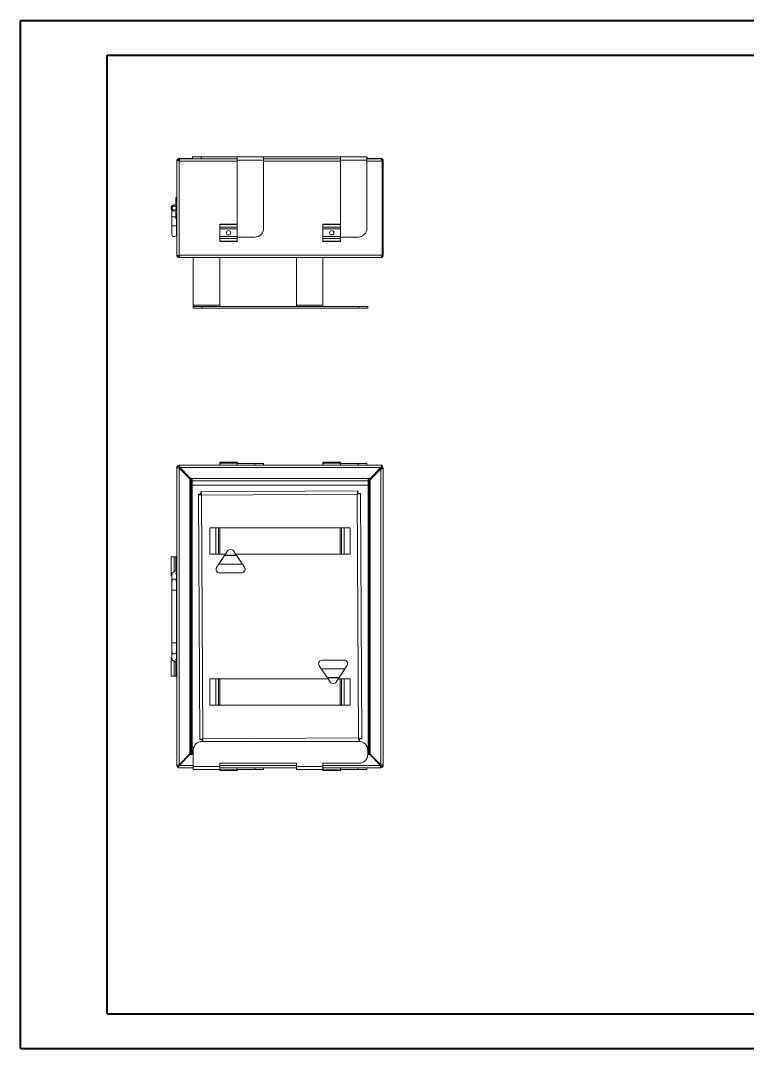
# Model space of a CAD drawing. Header units: inches. Extents: x 0 to 16.5, y 0 to 11.7.
# Drawn here: x 0 to 8.27, y 0.01 to 11.7 of the extents above; entities that cross this region are included whole.
import ezdxf

# ---------------------------------------------------------------- set-up
doc = ezdxf.new("R2010")
doc.units = ezdxf.units.IN
doc.header["$MEASUREMENT"] = 0

msp = doc.modelspace()

# ---------------------------------------------------------------- linework, layer by layer
at = {"color": 7, "linetype": 'Continuous', "lineweight": 40}
for p, q in [((0.003, 0.008), (0.003, 11.701)), ((0.003, 11.701), (16.539, 11.701)), ((0.987, 0.402), (0.987, 11.308)), ((0.987, 11.308), (16.145, 11.308)), ((0.987, 0.402), (16.145, 0.402)), ((0.003, 0.008), (16.539, 0.008))]:
    msp.add_line(p, q, dxfattribs=at)
at = {"color": 7, "linetype": 'Continuous', "lineweight": 15}
for p, q in [((1.78, 10.11), (1.78, 10.103)), ((1.807, 10.11), (1.78, 10.11)), ((1.78, 10.103), (1.78, 9.034)), ((1.807, 10.132), (1.93, 10.132)), ((1.807, 10.13), (1.807, 10.132)), ((1.807, 10.13), (1.807, 10.118)), ((1.813, 10.13), (1.807, 10.13)), ((1.807, 10.118), (1.81, 10.118)), ((1.807, 10.11), (1.807, 10.103)), ((1.807, 10.103), (1.807, 9.034)), ((2.468, 10.13), (1.813, 10.13)), ((1.93, 10.132), (1.93, 10.13)), ((1.93, 10.132), (1.949, 10.132)), ((1.949, 10.13), (1.949, 10.132)), ((1.955, 10.132), (1.949, 10.132)), ((1.955, 10.13), (1.955, 10.136)), ((1.955, 10.136), (1.958, 10.136)), ((1.958, 10.136), (1.958, 10.153)), ((1.958, 10.153), (2.058, 10.153)), ((1.958, 10.13), (1.958, 10.151)), ((1.958, 10.151), (2.058, 10.151)), ((2.058, 10.153), (3.842, 10.153)), ((2.058, 10.151), (2.058, 10.13)), ((2.468, 10.151), (2.058, 10.151)), ((2.468, 10.115), (2.468, 10.151)), ((2.468, 10.151), (2.768, 10.151)), ((2.468, 9.354), (2.468, 10.115)), ((2.768, 10.115), (2.468, 10.115)), ((2.768, 10.151), (2.768, 10.115)), ((3.642, 10.151), (2.768, 10.151)), ((3.642, 10.13), (2.768, 10.13)), ((2.768, 10.115), (2.768, 9.338)), ((3.642, 10.115), (3.642, 10.151)), ((3.642, 10.151), (3.942, 10.151)), ((3.642, 9.354), (3.642, 10.115)), ((3.942, 10.115), (3.642, 10.115)), ((3.842, 10.153), (3.942, 10.153)), ((3.942, 10.153), (3.942, 10.151)), ((3.942, 10.151), (3.942, 10.115)), ((3.942, 10.136), (3.955, 10.136)), ((4.102, 10.13), (3.942, 10.13)), ((3.942, 10.115), (3.942, 9.338)), ((3.955, 10.136), (3.955, 10.13)), ((3.961, 10.132), (3.955, 10.132)), ((3.961, 10.13), (3.961, 10.132)), ((3.961, 10.132), (3.974, 10.132)), ((3.974, 10.132), (3.974, 10.13)), ((3.984, 10.132), (3.974, 10.132)), ((3.985, 10.132), (3.984, 10.132)), ((3.985, 10.132), (4.102, 10.132)), ((3.985, 10.13), (3.985, 10.132)), ((4.102, 10.13), (4.102, 10.132)), ((4.117, 10.105), (4.125, 10.105)), ((4.117, 10.103), (4.117, 9.034)), ((4.125, 10.105), (4.129, 10.105)), ((4.129, 10.105), (4.129, 9.032)), ((1.76, 9.591), (1.75, 9.591)), ((1.78, 9.687), (1.77, 9.687)), ((1.77, 9.667), (1.77, 9.687)), ((1.77, 9.623), (1.77, 9.667)), ((1.77, 9.667), (1.78, 9.667)), ((1.725, 9.544), (1.725, 9.468)), ((1.75, 9.545), (1.76, 9.545)), ((1.77, 9.513), (1.77, 9.47)), ((1.775, 9.538), (1.775, 9.568)), ((1.725, 9.468), (1.725, 9.368)), ((1.725, 9.368), (1.725, 9.268)), ((1.77, 9.47), (1.78, 9.47)), ((1.77, 9.47), (1.77, 9.45)), ((1.77, 9.45), (1.78, 9.45)), ((1.775, 9.368), (1.775, 9.45)), ((1.775, 9.268), (1.775, 9.368)), ((2.268, 9.387), (2.268, 9.375)), ((2.468, 9.387), (2.268, 9.387)), ((2.268, 9.383), (2.468, 9.383)), ((2.268, 9.375), (2.268, 9.35)), ((2.468, 9.354), (2.468, 9.35)), ((3.442, 9.387), (3.442, 9.375)), ((3.642, 9.387), (3.442, 9.387)), ((3.442, 9.383), (3.642, 9.383)), ((3.442, 9.375), (3.442, 9.35)), ((3.642, 9.354), (3.642, 9.35)), ((2.268, 9.35), (2.268, 9.331)), ((2.268, 9.35), (2.468, 9.35)), ((2.268, 9.331), (2.268, 9.244)), ((2.268, 9.331), (2.468, 9.331)), ((2.268, 9.244), (2.268, 9.224)), ((2.268, 9.244), (2.468, 9.244)), ((2.468, 9.35), (2.468, 9.331)), ((2.468, 9.331), (2.468, 9.244)), ((2.468, 9.244), (2.468, 9.224)), ((2.668, 9.238), (2.468, 9.238)), ((3.442, 9.35), (3.642, 9.35)), ((3.442, 9.35), (3.442, 9.331)), ((3.442, 9.331), (3.642, 9.331)), ((3.442, 9.331), (3.442, 9.244)), ((3.442, 9.244), (3.642, 9.244)), ((3.442, 9.244), (3.442, 9.224)), ((3.642, 9.35), (3.642, 9.331)), ((3.642, 9.331), (3.642, 9.244)), ((3.642, 9.244), (3.642, 9.224)), ((3.842, 9.238), (3.642, 9.238)), ((2.268, 9.224), (2.468, 9.224)), ((2.268, 9.224), (2.268, 9.199)), ((2.268, 9.199), (2.268, 9.187)), ((2.268, 9.192), (2.468, 9.192)), ((2.268, 9.187), (2.468, 9.187)), ((2.468, 9.224), (2.468, 9.199)), ((2.468, 9.187), (2.468, 9.199)), ((3.442, 9.224), (3.642, 9.224)), ((3.442, 9.224), (3.442, 9.199)), ((3.442, 9.199), (3.442, 9.187)), ((3.442, 9.192), (3.642, 9.192)), ((3.442, 9.187), (3.642, 9.187)), ((3.642, 9.224), (3.642, 9.199)), ((3.642, 9.187), (3.642, 9.199)), ((1.78, 9.034), (1.78, 9.027)), ((1.78, 9.027), (1.807, 9.027)), ((1.807, 9.034), (4.117, 9.034)), ((1.807, 9.034), (1.807, 9.027)), ((1.807, 9.007), (1.807, 9.019)), ((1.807, 9.019), (1.81, 9.019)), ((1.807, 9.007), (1.813, 9.007)), ((1.807, 9.007), (1.807, 9.005)), ((1.93, 9.005), (1.807, 9.005)), ((1.813, 9.007), (4.102, 9.007)), ((1.93, 9.005), (1.93, 9.007)), ((3.974, 9.005), (1.93, 9.005)), ((1.968, 8.464), (1.968, 9.005)), ((2.268, 9.005), (2.268, 8.464)), ((3.142, 8.464), (3.142, 9.005)), ((3.442, 9.005), (3.442, 8.464)), ((3.974, 9.007), (3.974, 9.005)), ((3.974, 9.005), (3.979, 9.005)), ((3.979, 9.005), (3.979, 9.007)), ((4.102, 9.005), (3.979, 9.005)), ((4.102, 9.007), (4.102, 9.005)), ((4.125, 9.032), (4.117, 9.032)), ((4.125, 9.032), (4.129, 9.032)), ((2.268, 8.464), (1.968, 8.464)), ((1.968, 8.464), (1.968, 8.449)), ((1.968, 8.428), (1.968, 8.449)), ((1.968, 8.449), (2.068, 8.449)), ((2.068, 8.428), (1.968, 8.428)), ((2.068, 8.449), (2.068, 8.428)), ((3.852, 8.449), (2.068, 8.449)), ((3.852, 8.428), (2.068, 8.428)), ((2.268, 8.449), (2.268, 8.464)), ((3.442, 8.464), (3.142, 8.464)), ((3.142, 8.464), (3.142, 8.449)), ((3.442, 8.449), (3.442, 8.464)), ((3.852, 8.428), (3.852, 8.449)), ((3.852, 8.449), (3.952, 8.449)), ((3.952, 8.428), (3.852, 8.428)), ((3.952, 8.449), (3.952, 8.428)), ((2.268, 6.676), (2.268, 6.668)), ((2.268, 6.676), (2.468, 6.676)), ((2.268, 6.668), (2.268, 6.643)), ((2.268, 6.668), (2.468, 6.668)), ((2.468, 6.676), (2.468, 6.668)), ((2.468, 6.668), (2.468, 6.643)), ((3.442, 6.676), (3.442, 6.668)), ((3.442, 6.676), (3.642, 6.676)), ((3.442, 6.668), (3.442, 6.643)), ((3.442, 6.668), (3.642, 6.668)), ((3.642, 6.676), (3.642, 6.668)), ((3.642, 6.668), (3.642, 6.643)), ((1.78, 3.247), (1.78, 6.616)), ((1.792, 6.616), (1.78, 6.616)), ((1.807, 6.643), (4.117, 6.643)), ((1.807, 6.643), (1.807, 6.631)), ((1.807, 3.235), (1.807, 6.61)), ((1.807, 6.61), (1.93, 6.487)), ((1.813, 6.616), (4.102, 6.616)), ((1.936, 6.493), (1.813, 6.616)), ((2.668, 6.664), (2.468, 6.664)), ((2.668, 6.643), (2.668, 6.664)), ((2.668, 6.664), (2.768, 6.664)), ((2.768, 6.664), (2.768, 6.643)), ((3.842, 6.664), (3.642, 6.664)), ((3.842, 6.643), (3.842, 6.664)), ((3.842, 6.664), (3.942, 6.664)), ((3.942, 6.664), (3.942, 6.643)), ((4.102, 6.616), (3.979, 6.493)), ((4.102, 6.599), (3.979, 6.476)), ((4.101, 6.614), (4.102, 6.614)), ((4.102, 6.599), (4.102, 3.234)), ((4.117, 6.631), (4.117, 6.643)), ((4.117, 6.614), (4.125, 6.614)), ((4.125, 6.614), (4.129, 6.614)), ((4.129, 6.614), (4.129, 6.599)), ((4.129, 6.599), (4.129, 3.229)), ((1.93, 6.487), (1.93, 3.358)), ((1.94, 6.487), (1.93, 6.487)), ((3.979, 6.493), (1.936, 6.493)), ((1.952, 6.487), (1.94, 6.487)), ((1.94, 3.358), (1.94, 6.487)), ((1.952, 3.358), (1.952, 6.487)), ((1.955, 6.466), (1.955, 6.493)), ((1.955, 6.466), (3.955, 6.466)), ((1.955, 6.466), (1.955, 6.418)), ((3.955, 6.493), (3.955, 6.466)), ((3.955, 6.418), (3.955, 6.466)), ((3.957, 6.476), (3.957, 3.357)), ((3.957, 6.476), (3.969, 6.476)), ((3.969, 6.476), (3.969, 3.357)), ((3.979, 6.476), (3.969, 6.476)), ((3.979, 6.476), (3.979, 3.357)), ((1.955, 6.418), (3.955, 6.418)), ((1.955, 3.437), (1.955, 6.418)), ((3.841, 6.351), (2.053, 6.341)), ((2.053, 6.341), (2.053, 6.319)), ((3.841, 6.351), (3.841, 6.329)), ((3.869, 6.323), (3.847, 6.323)), ((3.884, 3.531), (3.869, 6.323)), ((3.955, 6.418), (3.955, 3.437)), ((2.026, 6.313), (2.041, 3.521)), ((2.026, 6.313), (2.048, 6.313)), ((3.832, 6.314), (2.063, 6.304)), ((2.063, 6.304), (2.078, 3.531)), ((3.847, 3.541), (3.832, 6.314)), ((2.155, 5.932), (2.155, 5.632)), ((2.155, 5.932), (2.226, 5.932)), ((2.226, 5.932), (2.226, 5.632)), ((2.226, 5.932), (2.255, 5.932)), ((2.255, 5.932), (2.255, 5.632)), ((2.255, 5.932), (2.27, 5.932)), ((2.27, 5.932), (2.27, 5.632)), ((2.27, 5.932), (3.639, 5.932)), ((3.639, 5.932), (3.639, 5.632)), ((3.639, 5.932), (3.654, 5.932)), ((3.654, 5.932), (3.654, 5.632)), ((3.654, 5.932), (3.683, 5.932)), ((3.683, 5.932), (3.683, 5.632)), ((3.683, 5.932), (3.754, 5.932)), ((3.754, 5.932), (3.754, 5.632)), ((2.155, 5.632), (2.226, 5.632)), ((2.226, 5.632), (2.255, 5.632)), ((2.255, 5.632), (2.27, 5.632)), ((2.323, 5.617), (2.26, 5.521)), ((2.323, 5.615), (2.26, 5.519)), ((2.27, 5.632), (2.333, 5.632)), ((2.325, 5.62), (2.323, 5.615)), ((2.325, 5.62), (2.323, 5.617)), ((2.323, 5.617), (2.323, 5.615)), ((2.459, 5.616), (2.323, 5.615)), ((2.358, 5.669), (2.325, 5.62)), ((2.457, 5.621), (2.325, 5.62)), ((2.457, 5.621), (2.424, 5.669)), ((2.449, 5.632), (3.639, 5.632)), ((2.459, 5.616), (2.457, 5.621)), ((2.459, 5.618), (2.457, 5.621)), ((2.459, 5.618), (2.459, 5.616)), ((2.523, 5.522), (2.459, 5.618)), ((2.523, 5.52), (2.459, 5.616)), ((3.639, 5.632), (3.654, 5.632)), ((3.654, 5.632), (3.683, 5.632)), ((3.683, 5.632), (3.754, 5.632)), ((1.715, 5.599), (1.715, 5.388)), ((1.715, 5.599), (1.75, 5.599)), ((1.75, 5.599), (1.75, 5.429)), ((1.75, 5.599), (1.77, 5.599)), ((1.77, 5.599), (1.78, 5.599)), ((1.77, 5.599), (1.77, 5.569)), ((1.77, 5.569), (1.78, 5.569)), ((1.77, 5.569), (1.77, 5.464)), ((2.257, 5.516), (2.233, 5.48)), ((2.26, 5.521), (2.257, 5.516)), ((2.26, 5.519), (2.257, 5.516)), ((2.527, 5.517), (2.257, 5.516)), ((2.26, 5.521), (2.26, 5.519)), ((2.523, 5.52), (2.26, 5.519)), ((2.523, 5.522), (2.523, 5.52)), ((2.527, 5.517), (2.523, 5.522)), ((2.527, 5.517), (2.523, 5.52)), ((2.527, 5.517), (2.55, 5.482)), ((1.715, 5.388), (1.725, 5.388)), ((1.725, 5.388), (1.725, 5.322)), ((1.775, 5.322), (1.775, 5.42)), ((2.517, 5.42), (2.267, 5.418)), ((1.725, 5.322), (1.725, 5.222)), ((1.775, 5.222), (1.775, 5.322)), ((1.725, 5.222), (1.725, 4.622)), ((1.775, 4.622), (1.775, 5.222)), ((1.725, 4.622), (1.725, 4.522)), ((1.775, 4.522), (1.775, 4.622)), ((1.715, 4.456), (1.715, 4.245)), ((1.725, 4.456), (1.715, 4.456)), ((1.725, 4.522), (1.725, 4.456)), ((1.775, 4.425), (1.775, 4.522)), ((1.75, 4.245), (1.75, 4.415)), ((1.77, 4.275), (1.77, 4.381)), ((3.423, 4.327), (3.4, 4.362)), ((3.423, 4.327), (3.693, 4.329)), ((3.423, 4.327), (3.427, 4.324)), ((3.423, 4.327), (3.427, 4.322)), ((3.432, 4.425), (3.683, 4.426)), ((3.69, 4.326), (3.693, 4.329)), ((3.69, 4.324), (3.693, 4.329)), ((3.693, 4.329), (3.717, 4.364)), ((1.75, 4.245), (1.715, 4.245)), ((1.75, 4.245), (1.77, 4.245)), ((1.77, 4.275), (1.78, 4.275)), ((1.77, 4.245), (1.77, 4.275)), ((1.77, 4.245), (1.78, 4.245)), ((2.155, 4.212), (2.226, 4.212)), ((2.155, 4.212), (2.155, 3.912)), ((2.226, 4.212), (2.226, 3.912)), ((2.226, 4.212), (2.255, 4.212)), ((2.255, 4.212), (2.255, 3.912)), ((2.255, 4.212), (2.27, 4.212)), ((2.27, 4.212), (2.27, 3.912)), ((2.27, 4.212), (3.501, 4.212)), ((3.427, 4.324), (3.69, 4.326)), ((3.427, 4.324), (3.491, 4.229)), ((3.427, 4.322), (3.427, 4.324)), ((3.427, 4.322), (3.491, 4.227)), ((3.491, 4.229), (3.626, 4.23)), ((3.491, 4.229), (3.493, 4.224)), ((3.491, 4.227), (3.491, 4.229)), ((3.491, 4.227), (3.493, 4.224)), ((3.493, 4.224), (3.526, 4.175)), ((3.493, 4.224), (3.624, 4.224)), ((3.592, 4.176), (3.624, 4.224)), ((3.616, 4.212), (3.639, 4.212)), ((3.624, 4.224), (3.626, 4.23)), ((3.624, 4.224), (3.627, 4.227)), ((3.626, 4.23), (3.69, 4.326)), ((3.627, 4.227), (3.626, 4.23)), ((3.627, 4.227), (3.69, 4.324)), ((3.639, 4.212), (3.639, 3.912)), ((3.639, 4.212), (3.654, 4.212)), ((3.654, 4.212), (3.654, 3.912)), ((3.654, 4.212), (3.683, 4.212)), ((3.683, 4.212), (3.683, 3.912)), ((3.683, 4.212), (3.754, 4.212)), ((3.69, 4.324), (3.69, 4.326)), ((3.754, 4.212), (3.754, 3.912)), ((2.155, 3.912), (2.226, 3.912)), ((2.226, 3.912), (2.255, 3.912)), ((2.255, 3.912), (2.27, 3.912)), ((2.27, 3.912), (3.639, 3.912)), ((3.639, 3.912), (3.654, 3.912)), ((3.654, 3.912), (3.683, 3.912)), ((3.683, 3.912), (3.754, 3.912)), ((2.041, 3.521), (2.063, 3.521)), ((2.069, 3.502), (2.069, 3.516)), ((2.078, 3.531), (3.847, 3.541)), ((3.857, 3.504), (3.857, 3.526)), ((3.884, 3.531), (3.862, 3.531)), ((1.955, 3.437), (1.974, 3.437)), ((1.955, 3.389), (1.955, 3.437)), ((1.968, 3.402), (1.968, 3.217)), ((3.852, 3.502), (2.068, 3.502)), ((3.527, 3.502), (3.857, 3.504)), ((3.946, 3.437), (3.955, 3.437)), ((3.952, 3.352), (3.952, 3.402)), ((3.955, 3.437), (3.955, 3.389)), ((1.93, 3.358), (1.807, 3.235)), ((1.93, 3.352), (1.807, 3.229)), ((1.93, 3.358), (1.94, 3.358)), ((1.968, 3.352), (1.93, 3.352)), ((1.952, 3.358), (1.94, 3.358)), ((1.955, 3.362), (1.955, 3.389)), ((1.968, 3.362), (1.955, 3.362)), ((1.955, 3.362), (1.955, 3.352)), ((3.955, 3.362), (3.952, 3.362)), ((3.974, 3.352), (3.952, 3.352)), ((3.955, 3.389), (3.955, 3.362)), ((3.955, 3.352), (3.955, 3.362)), ((3.957, 3.357), (3.969, 3.357)), ((3.969, 3.357), (3.979, 3.357)), ((3.974, 3.352), (4.097, 3.229)), ((4.102, 3.234), (3.979, 3.357)), ((1.78, 3.22), (1.78, 3.247)), ((1.792, 3.22), (1.78, 3.22)), ((1.792, 3.214), (1.792, 3.202)), ((1.968, 3.202), (1.792, 3.202)), ((1.807, 3.232), (1.811, 3.232)), ((1.968, 3.181), (1.968, 3.217)), ((1.968, 3.217), (2.268, 3.217)), ((1.968, 3.181), (2.268, 3.181)), ((2.268, 3.252), (3.142, 3.252)), ((2.268, 3.217), (2.268, 3.252)), ((2.268, 3.217), (2.268, 3.181)), ((3.142, 3.202), (2.268, 3.202)), ((2.268, 3.177), (2.268, 3.181)), ((2.468, 3.177), (2.268, 3.177)), ((2.268, 3.169), (2.268, 3.177)), ((2.468, 3.169), (2.268, 3.169)), ((2.468, 3.177), (2.468, 3.202)), ((2.668, 3.181), (2.468, 3.181)), ((2.468, 3.169), (2.468, 3.177)), ((2.668, 3.181), (2.668, 3.202)), ((2.768, 3.181), (2.668, 3.181)), ((2.768, 3.202), (2.768, 3.181)), ((3.142, 3.252), (3.142, 3.217)), ((3.142, 3.217), (3.442, 3.217)), ((3.142, 3.181), (3.142, 3.217)), ((3.142, 3.181), (3.442, 3.181)), ((3.442, 3.217), (3.442, 3.252)), ((3.442, 3.252), (3.852, 3.252)), ((3.442, 3.217), (3.442, 3.181)), ((4.102, 3.202), (3.442, 3.202)), ((3.442, 3.177), (3.442, 3.181)), ((3.642, 3.177), (3.442, 3.177)), ((3.442, 3.169), (3.442, 3.177)), ((3.642, 3.169), (3.442, 3.169)), ((3.642, 3.177), (3.642, 3.202)), ((3.842, 3.181), (3.642, 3.181)), ((3.642, 3.169), (3.642, 3.177)), ((3.842, 3.181), (3.842, 3.202)), ((3.942, 3.181), (3.842, 3.181)), ((3.942, 3.202), (3.942, 3.181)), ((4.102, 3.202), (4.102, 3.214)), ((4.117, 3.229), (4.129, 3.229))]:
    msp.add_line(p, q, dxfattribs=at)
at = {"color": 8, "linetype": 'Continuous', "lineweight": 15}
for p, q in [((1.807, 10.105), (1.808, 10.105)), ((2.468, 10.103), (1.807, 10.103)), ((2.058, 10.153), (2.058, 10.151)), ((3.642, 10.103), (2.768, 10.103)), ((3.842, 10.151), (3.842, 10.153)), ((4.117, 10.103), (3.942, 10.103)), ((3.984, 10.13), (3.984, 10.132)), ((1.77, 9.468), (1.725, 9.468)), ((1.775, 9.368), (1.725, 9.368)), ((1.808, 9.032), (1.807, 9.032)), ((4.102, 6.614), (4.102, 6.616)), ((1.72, 5.398), (1.73, 5.398)), ((1.775, 5.222), (1.725, 5.222)), ((1.775, 4.622), (1.725, 4.622)), ((1.72, 4.446), (1.73, 4.446)), ((1.955, 3.389), (1.968, 3.389)), ((3.952, 3.389), (3.955, 3.389)), ((1.807, 3.232), (1.807, 3.229)), ((1.968, 3.229), (1.807, 3.229)), ((3.142, 3.229), (2.268, 3.229)), ((4.097, 3.229), (3.442, 3.229))]:
    msp.add_line(p, q, dxfattribs=at)
at = {"color": 7, "linetype": 'Continuous', "lineweight": 15, "flags": 128}
for points in [[(3.837, 6.316), (3.837, 6.316), (3.834, 6.319)], [(2.071, 3.528), (2.073, 3.525), (2.075, 3.523)], [(1.804, 3.233), (1.805, 3.233), (1.807, 3.232)]]:
    msp.add_lwpolyline(points, dxfattribs=at)
at = {"color": 7, "linetype": 'Continuous', "lineweight": 15}
for centre in [(2.368, 9.287), (3.542, 9.287)]:
    msp.add_circle(centre, 0.025, dxfattribs=at)
for centre, radius, start, end in [((3.984, 10.105), 0.027, 90, 113.0777), ((1.75, 9.568), 0.035, 90, 270), ((1.75, 9.568), 0.023, 90, 270), ((1.75, 9.623), 0.02, 270, 0), ((1.76, 9.611), 0.02, 270, 0), ((1.75, 9.568), 0.025, 0, 66.9261), ((1.75, 9.513), 0.02, 0, 90), ((1.75, 9.568), 0.025, 293.0739, 0), ((1.76, 9.525), 0.02, 0, 90), ((1.75, 9.268), 0.025, 180, 0), ((2.668, 9.338), 0.1, 270, 0), ((3.842, 9.338), 0.1, 270, 0), ((1.807, 6.616), 0.027, 90, 180), ((1.807, 6.616), 0.015, 90, 180), ((4.102, 6.599), 0.015, 36.9405, 90), ((4.102, 6.599), 0.027, 33.8058, 75.8209), ((2.391, 5.647), 0.04, 34.0081, 146.628), ((2.267, 5.458), 0.04, 146.628, 270.318), ((2.517, 5.46), 0.04, 270.318, 34.0081), ((1.75, 5.322), 0.025, 0, 180), ((1.75, 4.522), 0.025, 180, 0), ((3.433, 4.385), 0.04, 90.318, 214.0081), ((3.683, 4.386), 0.04, 326.628, 90.318), ((3.559, 4.198), 0.04, 214.0081, 326.628), ((2.068, 3.402), 0.1, 90, 180), ((3.852, 3.402), 0.1, 0, 90), ((3.852, 3.352), 0.1, 270, 0), ((1.807, 3.247), 0.027, 236.1942, 258.3936), ((4.102, 3.229), 0.027, 270, 0), ((4.102, 3.229), 0.015, 270, 0)]:
    msp.add_arc(centre, radius, start, end, dxfattribs=at)
for centre, major_axis, start_param, end_param in [((1.75, 5.368), (0, 0.0606), 0, 1.053109), ((1.75, 5.464), (0, 0.0346), 3.141593, 4.712389), ((1.76, 5.443), (0, 0.0346), 3.141593, 4.712389), ((1.75, 4.476), (0, 0.0606), 2.088483, 3.141593), ((1.75, 4.381), (0, 0.0346), 4.712389, 6.283185), ((1.76, 4.402), (0, 0.0346), 4.712389, 6.283185)]:
    msp.add_ellipse(centre, major_axis=major_axis, ratio=0.57735, start_param=start_param, end_param=end_param, dxfattribs=at)
for points, knots in [([(1.807, 10.13), (1.804, 10.129), (1.798, 10.129), (1.79, 10.124), (1.784, 10.118), (1.782, 10.112), (1.782, 10.11)], [0, 0, 0, 0, 0.260351, 0.520711, 0.781071, 1, 1, 1, 1]), ([(1.807, 10.118), (1.805, 10.118), (1.802, 10.117), (1.797, 10.114), (1.795, 10.111), (1.794, 10.11)], [0, 0, 0, 0, 0.37702, 0.699853, 1, 1, 1, 1]), ([(1.807, 10.132), (1.806, 10.132), (1.805, 10.131), (1.804, 10.129), (1.803, 10.129)], [0, 0, 0, 0, 0.837562, 1, 1, 1, 1]), ([(1.807, 10.103), (1.808, 10.105), (1.808, 10.106), (1.808, 10.11), (1.809, 10.111), (1.809, 10.115), (1.809, 10.116), (1.81, 10.119), (1.81, 10.121), (1.81, 10.123), (1.811, 10.124), (1.811, 10.126), (1.811, 10.127), (1.812, 10.129), (1.813, 10.13), (1.813, 10.13)], [0, 0, 0, 0, 0.125, 0.125, 0.25, 0.25, 0.375, 0.375, 0.5, 0.5, 0.625, 0.625, 0.75, 0.75, 1, 1, 1, 1]), ([(4.129, 10.105), (4.129, 10.106), (4.129, 10.108), (4.129, 10.112), (4.128, 10.113), (4.127, 10.117), (4.126, 10.118), (4.124, 10.121), (4.123, 10.123), (4.12, 10.125), (4.119, 10.126), (4.116, 10.128), (4.114, 10.129), (4.111, 10.13), (4.109, 10.131), (4.106, 10.131), (4.104, 10.132), (4.102, 10.132)], [0, 0, 0, 0, 0.125, 0.125, 0.25, 0.25, 0.375, 0.375, 0.5, 0.5, 0.625, 0.625, 0.75, 0.75, 0.875, 0.875, 1, 1, 1, 1]), ([(4.102, 10.13), (4.103, 10.13), (4.104, 10.13), (4.105, 10.129), (4.106, 10.128), (4.107, 10.127), (4.107, 10.126), (4.109, 10.124), (4.109, 10.123), (4.111, 10.121), (4.111, 10.119), (4.112, 10.116), (4.113, 10.115), (4.114, 10.111), (4.115, 10.11), (4.116, 10.106), (4.117, 10.105), (4.117, 10.103)], [0, 0, 0, 0, 0.125, 0.125, 0.25, 0.25, 0.375, 0.375, 0.5, 0.5, 0.625, 0.625, 0.75, 0.75, 0.875, 0.875, 1, 1, 1, 1]), ([(4.117, 10.105), (4.117, 10.106), (4.117, 10.11), (4.115, 10.114), (4.113, 10.115), (4.113, 10.115)], [0, 0, 0, 0, 0.433334, 0.931935, 1, 1, 1, 1]), ([(1.782, 9.027), (1.782, 9.026), (1.782, 9.022), (1.786, 9.016), (1.793, 9.01), (1.801, 9.007), (1.806, 9.007), (1.807, 9.007)], [0, 0, 0, 0, 0.058912, 0.319033, 0.579154, 0.839275, 1, 1, 1, 1]), ([(1.794, 9.027), (1.795, 9.026), (1.796, 9.023), (1.801, 9.02), (1.804, 9.019), (1.807, 9.019), (1.807, 9.019)], [0, 0, 0, 0, 0.259955, 0.573286, 0.886616, 1, 1, 1, 1]), ([(1.804, 9.007), (1.805, 9.006), (1.806, 9.005), (1.807, 9.005), (1.807, 9.005)], [0, 0, 0, 0, 0.641917, 1, 1, 1, 1]), ([(1.813, 9.007), (1.813, 9.007), (1.813, 9.007), (1.812, 9.007), (1.812, 9.008), (1.811, 9.009), (1.811, 9.01), (1.811, 9.012), (1.81, 9.013), (1.81, 9.016), (1.81, 9.017), (1.809, 9.02), (1.809, 9.022), (1.808, 9.026), (1.808, 9.03), (1.807, 9.034)], [0, 0, 0, 0, 0.125, 0.125, 0.25, 0.25, 0.375, 0.375, 0.5, 0.5, 0.625, 0.625, 0.75, 0.75, 1, 1, 1, 1]), ([(4.117, 9.034), (4.117, 9.032), (4.116, 9.03), (4.115, 9.027), (4.114, 9.025), (4.113, 9.022), (4.112, 9.02), (4.111, 9.017), (4.111, 9.016), (4.109, 9.013), (4.109, 9.012), (4.107, 9.01), (4.107, 9.009), (4.106, 9.008), (4.105, 9.007), (4.104, 9.007), (4.103, 9.007), (4.102, 9.007)], [0, 0, 0, 0, 0.125, 0.125, 0.25, 0.25, 0.375, 0.375, 0.5, 0.5, 0.625, 0.625, 0.75, 0.75, 0.875, 0.875, 1, 1, 1, 1]), ([(4.102, 9.005), (4.104, 9.005), (4.106, 9.005), (4.109, 9.006), (4.111, 9.006), (4.114, 9.007), (4.116, 9.008), (4.119, 9.01), (4.12, 9.011), (4.123, 9.014), (4.124, 9.015), (4.126, 9.018), (4.127, 9.02), (4.128, 9.023), (4.129, 9.025), (4.129, 9.028), (4.129, 9.03), (4.129, 9.032)], [0, 0, 0, 0, 0.125, 0.125, 0.25, 0.25, 0.375, 0.375, 0.5, 0.5, 0.625, 0.625, 0.75, 0.75, 0.875, 0.875, 1, 1, 1, 1]), ([(4.113, 9.021), (4.113, 9.021), (4.114, 9.022), (4.117, 9.026), (4.117, 9.03), (4.117, 9.032)], [0, 0, 0, 0, 0.009415, 0.491563, 1, 1, 1, 1]), ([(1.78, 6.616), (1.78, 6.615), (1.781, 6.615), (1.781, 6.615), (1.782, 6.614), (1.783, 6.614), (1.784, 6.614), (1.786, 6.613), (1.787, 6.613), (1.79, 6.613), (1.791, 6.612), (1.794, 6.612), (1.795, 6.612), (1.8, 6.611), (1.804, 6.611), (1.807, 6.61)], [0, 0, 0, 0, 0.125, 0.125, 0.25, 0.25, 0.375, 0.375, 0.5, 0.5, 0.625, 0.625, 0.75, 0.75, 1, 1, 1, 1]), ([(1.792, 6.616), (1.792, 6.615), (1.793, 6.615), (1.794, 6.614), (1.795, 6.613), (1.798, 6.613), (1.798, 6.612), (1.8, 6.612), (1.801, 6.612), (1.804, 6.611), (1.805, 6.611), (1.807, 6.61)], [0, 0, 0, 0, 0.25, 0.25, 0.5, 0.5, 0.625, 0.625, 0.75, 0.75, 1, 1, 1, 1]), ([(1.813, 6.616), (1.813, 6.617), (1.813, 6.619), (1.812, 6.623), (1.812, 6.624), (1.811, 6.628), (1.811, 6.629), (1.811, 6.632), (1.81, 6.633), (1.81, 6.636), (1.81, 6.637), (1.809, 6.639), (1.809, 6.64), (1.808, 6.642), (1.808, 6.643), (1.807, 6.643)], [0, 0, 0, 0, 0.125, 0.125, 0.25, 0.25, 0.375, 0.375, 0.5, 0.5, 0.625, 0.625, 0.75, 0.75, 1, 1, 1, 1]), ([(1.813, 6.616), (1.813, 6.618), (1.812, 6.62), (1.811, 6.623), (1.811, 6.625), (1.81, 6.627), (1.81, 6.628), (1.809, 6.629), (1.809, 6.629), (1.808, 6.63), (1.808, 6.631), (1.807, 6.631)], [0, 0, 0, 0, 0.25, 0.25, 0.5, 0.5, 0.625, 0.625, 0.75, 0.75, 1, 1, 1, 1]), ([(4.117, 6.643), (4.117, 6.643), (4.116, 6.642), (4.115, 6.642), (4.114, 6.641), (4.113, 6.64), (4.112, 6.639), (4.111, 6.637), (4.111, 6.636), (4.109, 6.633), (4.109, 6.632), (4.107, 6.629), (4.107, 6.628), (4.106, 6.624), (4.105, 6.623), (4.104, 6.619), (4.103, 6.617), (4.102, 6.616)], [0, 0, 0, 0, 0.125, 0.125, 0.25, 0.25, 0.375, 0.375, 0.5, 0.5, 0.625, 0.625, 0.75, 0.75, 0.875, 0.875, 1, 1, 1, 1]), ([(4.117, 6.631), (4.117, 6.631), (4.116, 6.631), (4.115, 6.63), (4.114, 6.63), (4.113, 6.629), (4.112, 6.629), (4.111, 6.628), (4.111, 6.627), (4.109, 6.625), (4.107, 6.623), (4.105, 6.62), (4.104, 6.618), (4.102, 6.616)], [0, 0, 0, 0, 0.125, 0.125, 0.25, 0.25, 0.375, 0.375, 0.5, 0.5, 0.75, 0.75, 1, 1, 1, 1]), ([(4.102, 6.599), (4.104, 6.6), (4.106, 6.6), (4.109, 6.602), (4.111, 6.602), (4.114, 6.604), (4.116, 6.604), (4.119, 6.605), (4.12, 6.606), (4.123, 6.607), (4.124, 6.608), (4.126, 6.609), (4.127, 6.61), (4.128, 6.611), (4.129, 6.612), (4.129, 6.613), (4.129, 6.614), (4.129, 6.614)], [0, 0, 0, 0, 0.125, 0.125, 0.25, 0.25, 0.375, 0.375, 0.5, 0.5, 0.625, 0.625, 0.75, 0.75, 0.875, 0.875, 1, 1, 1, 1]), ([(4.102, 6.599), (4.103, 6.6), (4.104, 6.6), (4.106, 6.602), (4.107, 6.602), (4.109, 6.604), (4.11, 6.604), (4.112, 6.605), (4.112, 6.606), (4.114, 6.608), (4.116, 6.609), (4.117, 6.612), (4.117, 6.613), (4.117, 6.614)], [0, 0, 0, 0, 0.125, 0.125, 0.25, 0.25, 0.375, 0.375, 0.5, 0.5, 0.75, 0.75, 1, 1, 1, 1]), ([(2.063, 6.304), (2.062, 6.308), (2.061, 6.315), (2.059, 6.326), (2.057, 6.335), (2.055, 6.34), (2.054, 6.341), (2.053, 6.341)], [0, 0, 0, 0, 0.1911521, 0.4086343, 0.6261208, 0.8436072, 1, 1, 1, 1]), ([(2.063, 6.304), (2.062, 6.306), (2.061, 6.309), (2.058, 6.314), (2.056, 6.317), (2.054, 6.319), (2.054, 6.319), (2.053, 6.319)], [0, 0, 0, 0, 0.231482, 0.462964, 0.694355, 0.925747, 1, 1, 1, 1]), ([(3.841, 6.351), (3.84, 6.35), (3.839, 6.35), (3.837, 6.344), (3.835, 6.335), (3.833, 6.324), (3.832, 6.317), (3.832, 6.314)], [0, 0, 0, 0, 0.1911521, 0.4086343, 0.6261208, 0.8436072, 1, 1, 1, 1]), ([(3.841, 6.329), (3.84, 6.329), (3.839, 6.328), (3.837, 6.325), (3.835, 6.321), (3.833, 6.317), (3.832, 6.314), (3.832, 6.314)], [0, 0, 0, 0, 0.2314818, 0.4629635, 0.6943554, 0.9257471, 1, 1, 1, 1]), ([(3.832, 6.314), (3.835, 6.314), (3.843, 6.316), (3.854, 6.318), (3.863, 6.32), (3.868, 6.322), (3.868, 6.323), (3.869, 6.323)], [0, 0, 0, 0, 0.191152, 0.408634, 0.626121, 0.843607, 1, 1, 1, 1]), ([(3.832, 6.314), (3.834, 6.314), (3.837, 6.316), (3.842, 6.318), (3.845, 6.32), (3.847, 6.322), (3.847, 6.323), (3.847, 6.323)], [0, 0, 0, 0, 0.2314818, 0.4629635, 0.6943554, 0.9257471, 1, 1, 1, 1]), ([(2.026, 6.313), (2.026, 6.312), (2.027, 6.311), (2.033, 6.309), (2.042, 6.307), (2.053, 6.305), (2.06, 6.304), (2.063, 6.304)], [0, 0, 0, 0, 0.1911521, 0.4086343, 0.6261208, 0.8436072, 1, 1, 1, 1]), ([(2.048, 6.313), (2.048, 6.312), (2.048, 6.311), (2.051, 6.309), (2.056, 6.307), (2.06, 6.305), (2.062, 6.304), (2.063, 6.304)], [0, 0, 0, 0, 0.231482, 0.462964, 0.694355, 0.925747, 1, 1, 1, 1]), ([(1.72, 5.398), (1.719, 5.396), (1.718, 5.393), (1.716, 5.389), (1.715, 5.388), (1.715, 5.388), (1.715, 5.388)], [0, 0, 0, 0, 0.338927, 0.678318, 0.996876, 1, 1, 1, 1]), ([(1.715, 4.456), (1.716, 4.456), (1.716, 4.456), (1.717, 4.453), (1.719, 4.45), (1.72, 4.447), (1.72, 4.446)], [0, 0, 0, 0, 0.27655, 0.553247, 0.858783, 1, 1, 1, 1]), ([(2.078, 3.531), (2.075, 3.53), (2.067, 3.529), (2.056, 3.527), (2.047, 3.525), (2.042, 3.523), (2.042, 3.522), (2.041, 3.521)], [0, 0, 0, 0, 0.191152, 0.408634, 0.626121, 0.843607, 1, 1, 1, 1]), ([(2.078, 3.531), (2.076, 3.53), (2.073, 3.529), (2.068, 3.526), (2.065, 3.524), (2.063, 3.522), (2.063, 3.521), (2.063, 3.521)], [0, 0, 0, 0, 0.231482, 0.462964, 0.694355, 0.925747, 1, 1, 1, 1]), ([(2.069, 3.516), (2.07, 3.516), (2.071, 3.516), (2.073, 3.519), (2.075, 3.524), (2.077, 3.528), (2.078, 3.53), (2.078, 3.531)], [0, 0, 0, 0, 0.231482, 0.462964, 0.694355, 0.925747, 1, 1, 1, 1]), ([(2.073, 3.502), (2.074, 3.504), (2.075, 3.51), (2.077, 3.521), (2.078, 3.528), (2.078, 3.531)], [0, 0, 0, 0, 0.349057, 0.727712, 1, 1, 1, 1]), ([(3.847, 3.541), (3.848, 3.537), (3.849, 3.529), (3.851, 3.518), (3.853, 3.509), (3.855, 3.504), (3.856, 3.504), (3.857, 3.504)], [0, 0, 0, 0, 0.191152, 0.408634, 0.626121, 0.843607, 1, 1, 1, 1]), ([(3.847, 3.541), (3.848, 3.539), (3.849, 3.535), (3.852, 3.53), (3.854, 3.527), (3.855, 3.526), (3.856, 3.526), (3.857, 3.526)], [0, 0, 0, 0, 0.2314818, 0.4629635, 0.6943554, 0.9257471, 1, 1, 1, 1]), ([(3.884, 3.531), (3.884, 3.532), (3.883, 3.533), (3.877, 3.535), (3.868, 3.537), (3.857, 3.539), (3.85, 3.54), (3.847, 3.541)], [0, 0, 0, 0, 0.191152, 0.408634, 0.626121, 0.843607, 1, 1, 1, 1]), ([(3.862, 3.531), (3.862, 3.532), (3.862, 3.533), (3.859, 3.536), (3.854, 3.538), (3.85, 3.539), (3.848, 3.54), (3.847, 3.541)], [0, 0, 0, 0, 0.231482, 0.462964, 0.694355, 0.925747, 1, 1, 1, 1]), ([(1.807, 3.235), (1.806, 3.235), (1.804, 3.234), (1.8, 3.233), (1.799, 3.232), (1.795, 3.231), (1.794, 3.23), (1.791, 3.229), (1.79, 3.228), (1.787, 3.227), (1.786, 3.227), (1.784, 3.225), (1.783, 3.225), (1.782, 3.223), (1.781, 3.223), (1.781, 3.222), (1.78, 3.221), (1.78, 3.22)], [0, 0, 0, 0, 0.125, 0.125, 0.25, 0.25, 0.375, 0.375, 0.5, 0.5, 0.625, 0.625, 0.75, 0.75, 0.875, 0.875, 1, 1, 1, 1]), ([(1.807, 3.235), (1.806, 3.235), (1.805, 3.234), (1.804, 3.233), (1.803, 3.232), (1.801, 3.231), (1.8, 3.23), (1.798, 3.229), (1.798, 3.228), (1.795, 3.227), (1.794, 3.225), (1.793, 3.223), (1.792, 3.222), (1.792, 3.22)], [0, 0, 0, 0, 0.125, 0.125, 0.25, 0.25, 0.375, 0.375, 0.5, 0.5, 0.75, 0.75, 1, 1, 1, 1]), ([(1.792, 3.202), (1.793, 3.202), (1.794, 3.202), (1.795, 3.203), (1.796, 3.203), (1.797, 3.205), (1.797, 3.205), (1.799, 3.207), (1.799, 3.208), (1.801, 3.211), (1.801, 3.212), (1.802, 3.215), (1.803, 3.217), (1.804, 3.22), (1.805, 3.222), (1.806, 3.225), (1.807, 3.227), (1.807, 3.229)], [0, 0, 0, 0, 0.125, 0.125, 0.25, 0.25, 0.375, 0.375, 0.5, 0.5, 0.625, 0.625, 0.75, 0.75, 0.875, 0.875, 1, 1, 1, 1]), ([(1.792, 3.214), (1.793, 3.214), (1.794, 3.214), (1.795, 3.214), (1.796, 3.215), (1.797, 3.215), (1.797, 3.216), (1.799, 3.217), (1.799, 3.218), (1.801, 3.22), (1.802, 3.221), (1.805, 3.225), (1.806, 3.227), (1.807, 3.229)], [0, 0, 0, 0, 0.125, 0.125, 0.25, 0.25, 0.375, 0.375, 0.5, 0.5, 0.75, 0.75, 1, 1, 1, 1]), ([(4.097, 3.229), (4.097, 3.227), (4.097, 3.225), (4.098, 3.222), (4.098, 3.22), (4.099, 3.217), (4.099, 3.215), (4.099, 3.212), (4.099, 3.211), (4.1, 3.208), (4.1, 3.207), (4.101, 3.205), (4.101, 3.205), (4.102, 3.203), (4.102, 3.202), (4.102, 3.202)], [0, 0, 0, 0, 0.125, 0.125, 0.25, 0.25, 0.375, 0.375, 0.5, 0.5, 0.625, 0.625, 0.75, 0.75, 1, 1, 1, 1]), ([(4.097, 3.229), (4.097, 3.227), (4.098, 3.225), (4.099, 3.221), (4.099, 3.22), (4.1, 3.218), (4.1, 3.217), (4.101, 3.216), (4.101, 3.215), (4.102, 3.214), (4.102, 3.214), (4.102, 3.214)], [0, 0, 0, 0, 0.25, 0.25, 0.5, 0.5, 0.625, 0.625, 0.75, 0.75, 1, 1, 1, 1]), ([(4.129, 3.229), (4.129, 3.229), (4.129, 3.229), (4.129, 3.23), (4.128, 3.23), (4.127, 3.23), (4.126, 3.231), (4.124, 3.231), (4.123, 3.231), (4.12, 3.232), (4.119, 3.232), (4.116, 3.233), (4.114, 3.233), (4.11, 3.233), (4.106, 3.234), (4.102, 3.234)], [0, 0, 0, 0, 0.125, 0.125, 0.25, 0.25, 0.375, 0.375, 0.5, 0.5, 0.625, 0.625, 0.75, 0.75, 1, 1, 1, 1]), ([(4.117, 3.229), (4.117, 3.229), (4.117, 3.23), (4.116, 3.231), (4.114, 3.231), (4.112, 3.232), (4.112, 3.232), (4.11, 3.233), (4.109, 3.233), (4.106, 3.233), (4.104, 3.234), (4.102, 3.234)], [0, 0, 0, 0, 0.25, 0.25, 0.5, 0.5, 0.625, 0.625, 0.75, 0.75, 1, 1, 1, 1])]:
    msp.add_open_spline(points, degree=3, knots=knots, dxfattribs=at)

doc.saveas('drawing.dxf')
